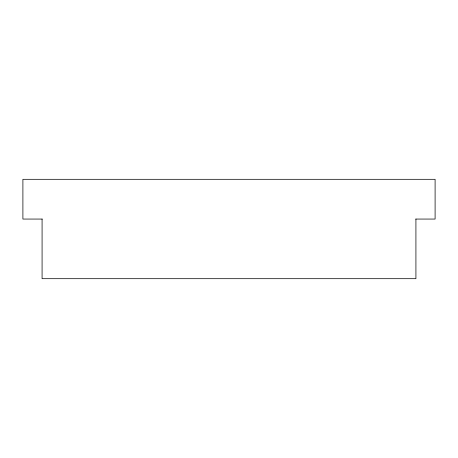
<?xml version="1.0" encoding="UTF-8"?>
<svg xmlns="http://www.w3.org/2000/svg" width="458" height="458" viewBox="0 0 458 458"><rect width="100%" height="100%" fill="white"/><g stroke="black" fill="none" stroke-linecap="round" stroke-linejoin="round"><path stroke-width="0.69" d="M42.222 219.061L22.9 219.061L22.9 179.313L435.1 179.313L435.1 219.061L415.778 219.061M415.921 219.061L415.921 278.687L42.079 278.687L42.079 219.061"/></g></svg>
